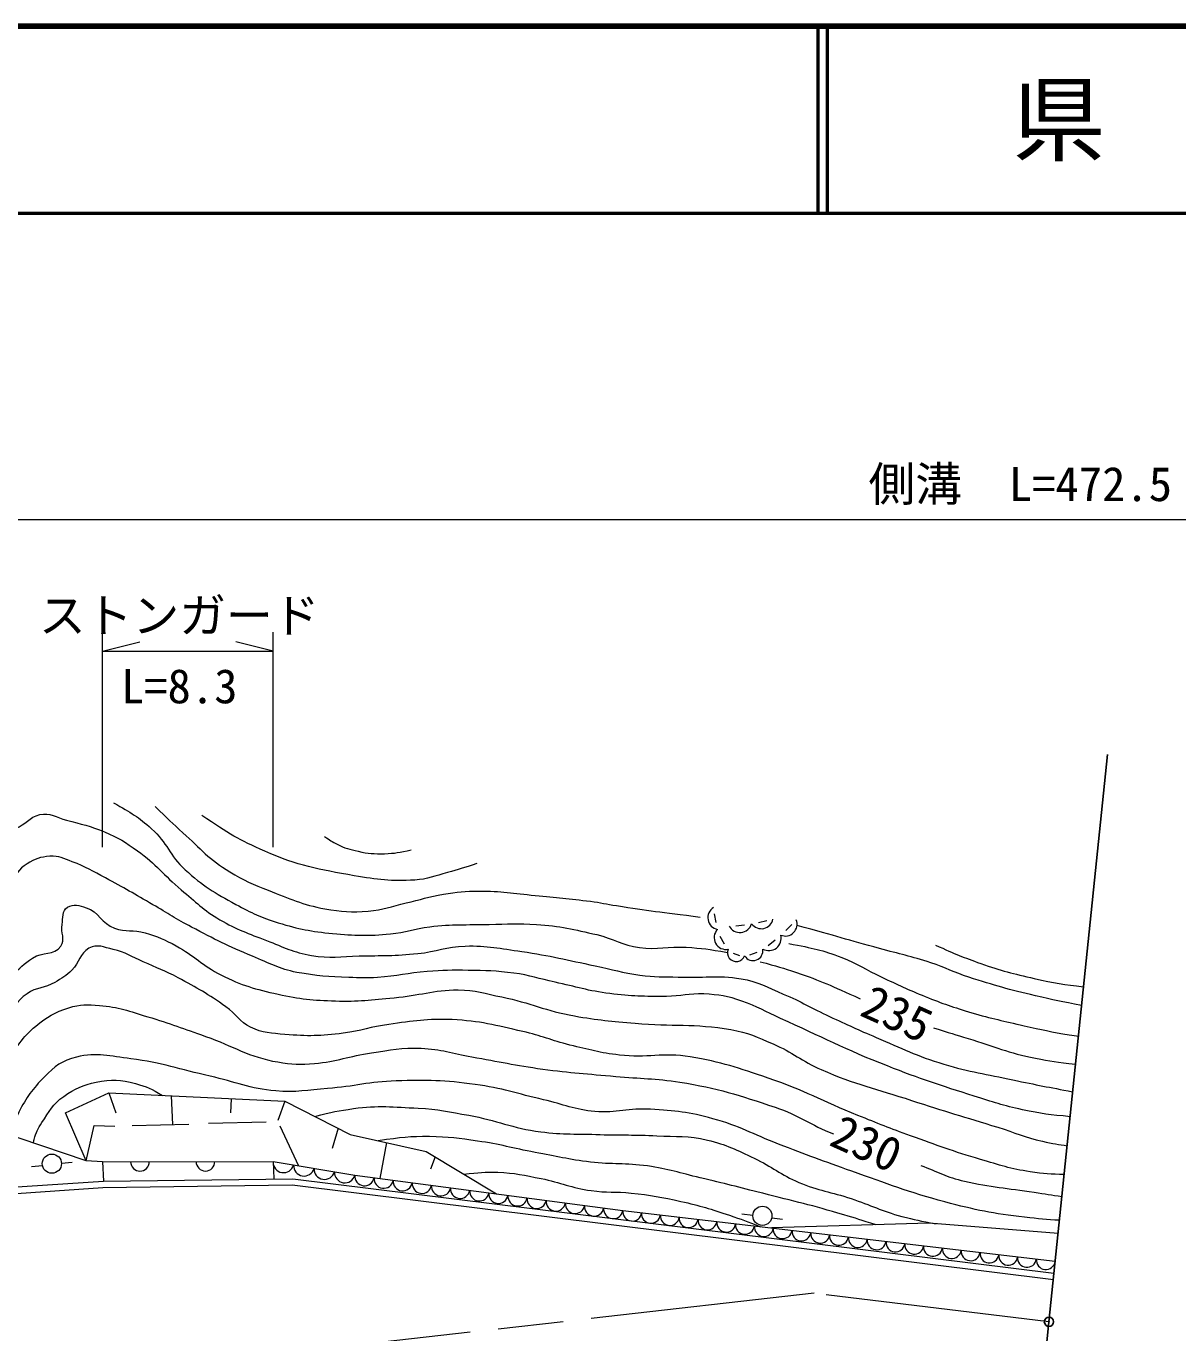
# Model space of a CAD drawing. Units: millimetres, scale not verified. Extents: x 40000 to 680000, y 20000 to 380000.
# Drawn here: x 255422 to 316991, y 310162 to 380000 of the extents above; entities that cross this region are included whole.
import ezdxf
from ezdxf.enums import TextEntityAlignment as Align

# ---------------------------------------------------------------- set-up
doc = ezdxf.new("R2010")
doc.units = ezdxf.units.MM
doc.header["$LTSCALE"] = 1000
doc.header["$PDMODE"] = 32
doc.header["$PDSIZE"] = 500
doc.linetypes.add('CHAIN', pattern=[18.5, 12, -1.5, 3.5, -1.5])
for name, color, linetype, lineweight in [('M-BGD', 7, 'Continuous', 13), ('M-BMK', 2, 'CHAIN', 13), ('M-BMK-SRVR', 3, 'Continuous', 25), ('M-STR-HTXT', 7, 'Continuous', 13), ('M-TTL', 2, 'Continuous', 140), ('M-TTL-LINE', 7, 'Continuous', 50)]:
    doc.layers.add(name, color=color, linetype=linetype, lineweight=lineweight)
doc.layers.add('M-OTRS', color=6, linetype='Continuous')
doc.layers.add('M-TTL-TXT', color=7, linetype='Continuous')
doc.styles.add('ＭＳ ゴシック', font='')
doc.styles.get('ＭＳ ゴシック').set_extended_font_data('MS Gothic')

msp = doc.modelspace()

# ---------------------------------------------------------------- linework, layer by layer
at = {"layer": 'M-BGD'}
for p, q in [((292205, 332564), (292285, 332098)), ((293353, 331913), (293828, 331965)), ((294568, 332099), (295015, 332199)), ((296029, 331671), (296355, 331993)), ((292508, 331370), (292729, 330951)), ((295095, 330873), (295471, 331167)), ((293213, 330460), (293549, 330330)), ((294117, 330363), (294496, 330507)), ((257521, 321922), (259835, 322994)), ((259835, 322994), (269256, 322538)), ((259835, 322994), (260219, 321915)), ((263181, 322832), (263238, 321295)), ((266388, 322677), (266350, 321915)), ((258636, 319356), (250402, 322126)), ((269256, 322538), (268869, 321504)), ((269256, 322538), (272747, 320765)), ((258636, 319356), (257521, 321922)), ((261098, 321245), (264112, 321315)), ((265178, 321371), (268262, 321441)), ((258636, 319356), (259051, 321245)), ((259051, 321245), (260159, 321217)), ((268977, 321231), (269977, 319092)), ((272102, 321094), (271790, 320019)), ((272747, 320765), (276806, 319861)), ((274681, 320334), (274335, 318414)), ((276806, 319861), (280564, 317591)), ((257314, 319226), (257879, 319290)), ((259508, 319306), (258636, 319356)), ((259508, 319306), (268628, 319316)), ((259508, 319306), (259550, 318265)), ((268628, 319316), (272997, 318590)), ((268628, 319316), (268663, 318386)), ((277295, 319565), (277038, 318912)), ((255704, 319045), (256297, 319111)), ((272997, 318590), (287318, 316698)), ((254387, 317923), (259550, 318265)), ((254387, 317574), (259530, 317930)), ((259530, 317930), (269638, 318082)), ((259550, 318265), (269685, 318400)), ((269638, 318082), (310334, 313019)), ((269685, 318400), (310368, 313347)), ((287318, 316698), (310434, 313987)), ((293678, 316524), (294269, 316447)), ((303695, 316022), (295261, 315767)), ((295284, 316314), (295848, 316240)), ((310587, 315474), (303695, 316022))]:
    msp.add_line(p, q, dxfattribs=at)
for centre in [(256801, 319207), (294781, 316418)]:
    msp.add_circle(centre, 513, dxfattribs=at)
for centre, radius, start, end in [((292511, 332353), 644, 122.03758, 258.35854), ((293576, 332222), 660, 209.06511, 342.87073), ((294721, 332395), 632, 215.55913, 349.3521), ((296003, 332004), 632, 247.42018, 21.21315), ((292830, 331283), 628, 135.58591, 281.63742), ((295122, 331252), 660, 240.92616, 14.73178), ((293388, 330475), 472, 155.94886, 340.071), ((294283, 330585), 526, 210.9761, 9.9023), ((261508, 319308), 500, 180.06284, 0.06284), ((265008, 319312), 500, 180.06284, 0.06284), ((269184, 319281), 556, 176.39561, 344.74684), ((270276, 319099), 556, 176.39561, 344.74684), ((271368, 318918), 556, 176.39561, 344.74684), ((272461, 318737), 556, 176.39561, 344.74684), ((273511, 318539), 516, 174.26757, 350.68028), ((274534, 318404), 516, 174.26757, 350.68028), ((275557, 318268), 516, 174.26757, 350.68028), ((276580, 318133), 516, 174.26757, 350.68028), ((277603, 317998), 516, 174.26757, 350.68028), ((278626, 317863), 516, 174.26757, 350.68028), ((279649, 317728), 516, 174.26757, 350.68028), ((280671, 317593), 516, 174.26757, 350.68028), ((281694, 317458), 516, 174.26757, 350.68028), ((282717, 317322), 516, 174.26757, 350.68028), ((283740, 317187), 516, 174.26757, 350.68028), ((284763, 317052), 516, 174.26757, 350.68028), ((285786, 316917), 516, 174.26757, 350.68028), ((286809, 316782), 516, 174.26757, 350.68028), ((287821, 316645), 506, 173.9891, 352.63275), ((288826, 316527), 506, 173.9891, 352.63275), ((289832, 316409), 506, 173.9891, 352.63275), ((290837, 316292), 506, 173.9891, 352.63275), ((291842, 316174), 506, 173.9891, 352.63275), ((292847, 316056), 506, 173.9891, 352.63275), ((293852, 315938), 506, 173.9891, 352.63275), ((294857, 315820), 506, 173.9891, 352.63275), ((295862, 315702), 506, 173.9891, 352.63275), ((296867, 315584), 506, 173.9891, 352.63275), ((297872, 315467), 506, 173.9891, 352.63275), ((298877, 315349), 506, 173.9891, 352.63275), ((299882, 315231), 506, 173.9891, 352.63275), ((300887, 315113), 506, 173.9891, 352.63275), ((301892, 314995), 506, 173.9891, 352.63275), ((302897, 314877), 506, 173.9891, 352.63275), ((303902, 314759), 506, 173.9891, 352.63275), ((304907, 314641), 506, 173.9891, 352.63275), ((305912, 314524), 506, 173.9891, 352.63275), ((306917, 314406), 506, 173.9891, 352.63275), ((307922, 314288), 506, 173.9891, 352.63275), ((308927, 314170), 506, 173.9891, 352.63275), ((309932, 314052), 506, 173.9891, 352.63275)]:
    msp.add_arc(centre, radius, start, end, dxfattribs=at)
for points, knots in [([(260092, 338490), (261058, 337954), (261410, 337741), (262132, 337102), (262957, 336370), (263102, 335655), (263919, 334914), (264870, 334053), (265503, 333673), (266632, 333064), (267484, 332605), (267977, 332356), (268903, 332075), (270009, 331741), (270656, 331617), (271805, 331508), (273007, 331393), (273695, 331369), (274897, 331487), (275727, 331568), (276171, 331764), (277000, 331865), (278232, 332015), (278934, 331962), (280175, 331991), (281161, 332015), (281716, 332060), (282699, 331991), (283979, 331902), (284687, 331731), (285937, 331445), (286842, 331237), (287288, 330865), (288209, 330751), (289179, 330630), (289736, 330834), (290711, 330772), (291577, 330716), (291890, 330670), (292916, 330498)], [0, 0, 0, 0, 1, 1, 1, 2, 2, 2, 3, 3, 3, 4, 4, 4, 5, 5, 5, 6, 6, 6, 7, 7, 7, 8, 8, 8, 9, 9, 9, 10, 10, 10, 11, 11, 11, 12, 12, 12, 13, 13, 13, 13]), ([(262312, 338294), (263012, 337606), (263211, 337423), (263805, 336885), (264748, 336032), (265219, 335459), (266308, 334803), (267072, 334342), (267536, 334136), (268369, 333815), (269530, 333367), (270172, 333045), (271397, 332826), (272288, 332667), (272807, 332639), (273710, 332700), (274516, 332754), (274942, 332965), (275729, 333142), (276511, 333317), (276937, 333472), (277727, 333604), (278467, 333728), (278890, 333767), (279641, 333772), (280811, 333781), (281462, 333649), (282627, 333541), (283787, 333434), (284437, 333375), (285592, 333226), (286137, 333155), (286438, 333082), (286980, 332994), (288724, 332714), (289294, 332658), (291460, 332384)], [0, 0, 0, 0, 1, 1, 1, 2, 2, 2, 3, 3, 3, 4, 4, 4, 5, 5, 5, 6, 6, 6, 7, 7, 7, 8, 8, 8, 9, 9, 9, 10, 10, 10, 11, 11, 11, 12, 12, 12, 12]), ([(246837, 322061), (247045, 322409), (247098, 322505), (247257, 322795), (247545, 323316), (247653, 323636), (247944, 324154), (248502, 325147), (248888, 325659), (249472, 326636), (249891, 327337), (250156, 327713), (250531, 328438), (251068, 329475), (251410, 330046), (251793, 331150), (252160, 332212), (252215, 332852), (252466, 333947), (252659, 334791), (252446, 335395), (252928, 336113), (253204, 336525), (253447, 336723), (253896, 336934), (254244, 337098), (254504, 336983), (254863, 337123), (255402, 337332), (255585, 337721), (256146, 337859), (256700, 337995), (257023, 337706), (257576, 337564), (258384, 337358), (258843, 337246), (259616, 336934), (260353, 336636), (260734, 336383), (261382, 335924), (262380, 335218), (262774, 334619), (263717, 333842), (264503, 333194), (264898, 332758), (265778, 332244), (266701, 331704), (267282, 331516), (268280, 331129), (269201, 330773), (269705, 330498), (270678, 330330), (271657, 330161), (272228, 330292), (273222, 330309), (274447, 330331), (275137, 330307), (276356, 330435), (277356, 330541), (277894, 330808), (278900, 330835), (280088, 330867), (280752, 330707), (281928, 330541), (283469, 330323), (284315, 330091), (285840, 329783), (286778, 329594), (287288, 329402), (288237, 329279), (289029, 329176), (289480, 329202), (290277, 329174), (291591, 329126), (292344, 329296), (293642, 329089), (294566, 328943), (295029, 328629), (295892, 328269), (296886, 327856), (297397, 327523), (298374, 327071), (299338, 326624), (299876, 326369), (300855, 325956), (302255, 325366), (303017, 324961), (304472, 324526), (305893, 324102), (306724, 323993), (308174, 323685), (309486, 323405), (310044, 323297), (311366, 323049)], [0, 0, 0, 0, 1, 1, 1, 2, 2, 2, 3, 3, 3, 4, 4, 4, 5, 5, 5, 6, 6, 6, 7, 7, 7, 8, 8, 8, 9, 9, 9, 10, 10, 10, 11, 11, 11, 12, 12, 12, 13, 13, 13, 14, 14, 14, 15, 15, 15, 16, 16, 16, 17, 17, 17, 18, 18, 18, 19, 19, 19, 20, 20, 20, 21, 21, 21, 22, 22, 22, 23, 23, 23, 24, 24, 24, 25, 25, 25, 26, 26, 26, 27, 27, 27, 28, 28, 28, 29, 29, 29, 30, 30, 30, 31, 31, 31, 31]), ([(279520, 335247), (278774, 334999), (278565, 334932), (277943, 334763), (277267, 334581), (276895, 334402), (276197, 334364), (274931, 334294), (274207, 334372), (272959, 334595), (271056, 334935), (269952, 335117), (268185, 335899), (266802, 336511), (266268, 336829), (264820, 337813)], [0, 0, 0, 0, 1, 1, 1, 2, 2, 2, 3, 3, 3, 4, 4, 4, 5, 5, 5, 5]), ([(271374, 336698), (271665, 336485), (271772, 336420), (272047, 336278), (272458, 336065), (272718, 336001), (273169, 335899), (273708, 335777), (274025, 335758), (274578, 335773), (275142, 335788), (275367, 335839), (276008, 335983)], [0, 0, 0, 0, 1, 1, 1, 2, 2, 2, 3, 3, 3, 4, 4, 4, 4]), ([(311229, 321717), (310146, 321818), (309697, 321867), (308678, 322087), (307656, 322308), (307099, 322501), (306102, 322816), (304274, 323394), (303250, 323725), (301465, 324425), (299188, 325317), (297978, 325972), (295745, 326969), (294939, 327329), (294519, 327608), (293684, 327895), (292918, 328158), (292454, 328234), (291644, 328273), (290863, 328312), (290428, 328154), (289646, 328147), (288462, 328137), (287793, 328147), (286618, 328294), (285461, 328439), (284836, 328660), (283695, 328904), (282832, 329089), (282363, 329275), (281487, 329388), (280540, 329510), (280002, 329524), (279047, 329535), (278193, 329545), (277712, 329542), (276860, 329472), (275821, 329387), (275250, 329232), (274211, 329157), (273612, 329113), (273274, 329132), (272675, 329157), (271587, 329200), (270969, 329224), (269899, 329430), (268930, 329617), (268437, 329917), (267523, 330292), (266218, 330828), (265515, 331198), (264263, 331848), (263437, 332278), (263012, 332586), (262202, 333047), (261212, 333611), (260667, 333946), (259658, 334477), (258979, 334835), (258610, 335070), (257891, 335339), (257440, 335508), (257174, 335666), (256693, 335634), (256192, 335600), (255898, 335499), (255473, 335234), (255018, 334950), (254863, 334644), (254590, 334183), (254176, 333484), (254068, 333024), (253833, 332248), (253616, 331535), (253675, 331077), (253370, 330397), (252935, 329428), (252411, 329046), (251814, 328168), (251220, 327296), (250857, 326826), (250321, 325918), (249911, 325225), (249636, 324849), (249374, 324088), (249141, 323412), (249094, 323116), (248989, 322298)], [0, 0, 0, 0, 1, 1, 1, 2, 2, 2, 3, 3, 3, 4, 4, 4, 5, 5, 5, 6, 6, 6, 7, 7, 7, 8, 8, 8, 9, 9, 9, 10, 10, 10, 11, 11, 11, 12, 12, 12, 13, 13, 13, 14, 14, 14, 15, 15, 15, 16, 16, 16, 17, 17, 17, 18, 18, 18, 19, 19, 19, 20, 20, 20, 21, 21, 21, 22, 22, 22, 23, 23, 23, 24, 24, 24, 25, 25, 25, 26, 26, 26, 27, 27, 27, 28, 28, 28, 29, 29, 29, 29]), ([(249751, 322213), (249811, 322466), (249845, 322548), (249921, 322756), (250131, 323331), (250333, 323624), (250697, 324116), (250947, 324455), (251288, 324437), (251566, 324752), (252302, 325585), (252442, 326252), (253074, 327167), (253664, 328020), (253983, 328515), (254694, 329270), (255073, 329673), (255308, 329885), (255766, 330195), (256297, 330555), (256908, 330305), (257280, 330826), (257543, 331194), (257256, 331539), (257343, 331983), (257416, 332355), (257315, 332709), (257638, 332908), (257967, 333110), (258259, 333006), (258626, 332887), (259320, 332662), (259453, 332039), (260140, 331793), (260751, 331575), (261159, 331723), (261781, 331541), (262456, 331343), (262822, 331179), (263442, 330847), (264426, 330320), (264842, 329792), (265839, 329291), (266963, 328727), (267661, 328530), (268889, 328260), (270068, 328001), (270752, 327942), (271959, 327903), (273184, 327863), (273872, 327959), (275093, 328071), (276436, 328194), (277172, 328484), (278520, 328492), (279444, 328497), (279949, 328296), (280855, 328113), (282392, 327802), (283195, 327364), (284741, 327099), (285997, 326884), (286710, 326816), (287979, 326707), (289975, 326534), (291123, 326711), (293096, 326370), (294012, 326212), (294495, 325973), (295349, 325607), (296400, 325156), (296884, 324689), (297931, 324230), (299753, 323432), (300860, 323204), (302751, 322587), (304545, 322001), (305562, 321710), (307365, 321149), (308300, 320858), (308804, 320620), (309760, 320406), (310305, 320284), (310639, 320222), (311069, 320166)], [0, 0, 0, 0, 1, 1, 1, 2, 2, 2, 3, 3, 3, 4, 4, 4, 5, 5, 5, 6, 6, 6, 7, 7, 7, 8, 8, 8, 9, 9, 9, 10, 10, 10, 11, 11, 11, 12, 12, 12, 13, 13, 13, 14, 14, 14, 15, 15, 15, 16, 16, 16, 17, 17, 17, 18, 18, 18, 19, 19, 19, 20, 20, 20, 21, 21, 21, 22, 22, 22, 23, 23, 23, 24, 24, 24, 25, 25, 25, 26, 26, 26, 27, 27, 27, 28, 28, 28, 28]), ([(311841, 327667), (310757, 327866), (310365, 327948), (309377, 328179), (307974, 328506), (307195, 328727), (305823, 329167), (305011, 329427), (304593, 329679), (303783, 329945), (302730, 330290), (302117, 330405), (301049, 330702), (299323, 331182), (298783, 331335), (296632, 331939)], [0, 0, 0, 0, 1, 1, 1, 2, 2, 2, 3, 3, 3, 4, 4, 4, 5, 5, 5, 5]), ([(310911, 318624), (310189, 318638), (309832, 318666), (309091, 318772), (308035, 318924), (307465, 319133), (306441, 319431), (304960, 319862), (304151, 320175), (302698, 320693), (301585, 321089), (300976, 321348), (299880, 321786), (297998, 322539), (297011, 323134), (295090, 323779), (293492, 324315), (292589, 324638), (290926, 324914), (289467, 325157), (288610, 324836), (287141, 325009), (286092, 325132), (285517, 325295), (284491, 325545), (283495, 325789), (282968, 326047), (281968, 326271), (280509, 326597), (279687, 326837), (278194, 326902), (276868, 326960), (276121, 326828), (274807, 326649), (273849, 326519), (273337, 326298), (272378, 326176), (271168, 326022), (270470, 326007), (269255, 326113), (268528, 326176), (268083, 326176), (267425, 326492), (266818, 326783), (266653, 327210), (266101, 327596), (265144, 328263), (264579, 328602), (263545, 329141), (262837, 329511), (262416, 329672), (261684, 329993), (261062, 330266), (260738, 330507), (260075, 330656), (259582, 330766), (259223, 330966), (258782, 330719), (258277, 330435), (258276, 329962), (257867, 329552), (257556, 329239), (257338, 329104), (256953, 328889), (256407, 328584), (255986, 328641), (255470, 328290), (254877, 327885), (254731, 327447), (254303, 326870), (253822, 326223), (253609, 325820), (253167, 325146), (252705, 324440), (252484, 324020), (251989, 323337), (251588, 322783), (251441, 322597), (250912, 321955)], [0, 0, 0, 0, 1, 1, 1, 2, 2, 2, 3, 3, 3, 4, 4, 4, 5, 5, 5, 6, 6, 6, 7, 7, 7, 8, 8, 8, 9, 9, 9, 10, 10, 10, 11, 11, 11, 12, 12, 12, 13, 13, 13, 14, 14, 14, 15, 15, 15, 16, 16, 16, 17, 17, 17, 18, 18, 18, 19, 19, 19, 20, 20, 20, 21, 21, 21, 22, 22, 22, 23, 23, 23, 24, 24, 24, 25, 25, 25, 26, 26, 26, 26]), ([(296191, 330975), (297515, 330709), (297963, 330640), (299030, 330218), (299881, 329883), (300304, 329575), (301133, 329188), (302046, 328762), (302553, 328510), (303489, 328136), (304442, 327756), (304986, 327564), (305970, 327274), (307050, 326956), (307670, 326830), (308767, 326580), (309706, 326366), (310234, 326247), (311186, 326097), (311386, 326065), (311528, 326042), (311672, 326021)], [0, 0, 0, 0, 1, 1, 1, 2, 2, 2, 3, 3, 3, 4, 4, 4, 5, 5, 5, 6, 6, 6, 7, 7, 7, 7]), ([(304035, 330891), (305155, 330385), (305491, 330240), (306454, 329903), (307549, 329520), (308183, 329360), (309314, 329104), (310392, 328860), (310920, 328782), (311943, 328658)], [0, 0, 0, 0, 1, 1, 1, 2, 2, 2, 3, 3, 3, 3]), ([(294658, 329998), (295585, 329754), (295850, 329668), (296602, 329419), (297964, 328968), (298416, 328733), (299999, 328021)], [0, 0, 0, 0, 1, 1, 1, 2, 2, 2, 2]), ([(252454, 321436), (252728, 321894), (252797, 322010), (253018, 322377), (253547, 323259), (253799, 323782), (254382, 324629), (254929, 325425), (255186, 325944), (255935, 326554), (256547, 327052), (256949, 327297), (257701, 327535), (258314, 327729), (258701, 327710), (259342, 327661), (260373, 327582), (260929, 327353), (261921, 327058), (263144, 326695), (263807, 326424), (265013, 326007), (266528, 325483), (267300, 324898), (268882, 324640), (269637, 324517), (270077, 324482), (270838, 324556), (272044, 324673), (272689, 324948), (273887, 325124), (274916, 325275), (275498, 325421), (276537, 325376), (277611, 325329), (278191, 325095), (279250, 324913), (280729, 324660), (281549, 324467), (283035, 324261), (284553, 324052), (285412, 324013), (286938, 323869), (288279, 323742), (289042, 323775), (290372, 323561), (292403, 323234), (293515, 322876), (295464, 322221), (296732, 321795), (297332, 321282), (298576, 320791)], [0, 0, 0, 0, 1, 1, 1, 2, 2, 2, 3, 3, 3, 4, 4, 4, 5, 5, 5, 6, 6, 6, 7, 7, 7, 8, 8, 8, 9, 9, 9, 10, 10, 10, 11, 11, 11, 12, 12, 12, 13, 13, 13, 14, 14, 14, 15, 15, 15, 16, 16, 16, 17, 17, 17, 17]), ([(303932, 326465), (304828, 326184), (305058, 326115), (305780, 325895), (307181, 325469), (307939, 325118), (309376, 324840), (310207, 324680), (310511, 324626), (311517, 324520)], [0, 0, 0, 0, 1, 1, 1, 2, 2, 2, 3, 3, 3, 3]), ([(310659, 316178), (309969, 316214), (309572, 316255), (308795, 316342), (307112, 316532), (306175, 316730), (304537, 317162), (302555, 317686), (301488, 318127), (299553, 318803), (298014, 319340), (297165, 319675), (295641, 320254), (294270, 320775), (293554, 321221), (292140, 321610), (290866, 321960), (290115, 322037), (288796, 322115), (287639, 322183), (286986, 321889), (285831, 321989), (284735, 322083), (284159, 322376), (283086, 322620), (281658, 322944), (280878, 323241), (279427, 323440), (277790, 323664), (276852, 323678), (275200, 323629), (273763, 323586), (272975, 323333), (271541, 323219), (270459, 323133), (269847, 323001), (268765, 323093), (267368, 323211), (266632, 323577), (265264, 323881), (263608, 324249), (262705, 324594), (261023, 324810), (259895, 324955), (259218, 325171), (258113, 324901), (257351, 324714), (256946, 324413), (256400, 323850), (255763, 323194), (255437, 322770), (255032, 321950), (254805, 321491), (254719, 321303), (254535, 320736)], [0, 0, 0, 0, 1, 1, 1, 2, 2, 2, 3, 3, 3, 4, 4, 4, 5, 5, 5, 6, 6, 6, 7, 7, 7, 8, 8, 8, 9, 9, 9, 10, 10, 10, 11, 11, 11, 12, 12, 12, 13, 13, 13, 14, 14, 14, 15, 15, 15, 16, 16, 16, 17, 17, 17, 18, 18, 18, 18]), ([(255805, 320309), (255822, 320398), (255832, 320426), (255853, 320500), (255957, 320871), (256046, 321080), (256264, 321397), (256668, 321985), (256845, 322397), (257433, 322799), (258045, 323219), (258445, 323415), (259171, 323566), (259976, 323733), (260482, 323700), (261274, 323482), (261865, 323319), (262119, 323201), (262711, 322855)], [0, 0, 0, 0, 1, 1, 1, 2, 2, 2, 3, 3, 3, 4, 4, 4, 5, 5, 5, 6, 6, 6, 6]), ([(270856, 321726), (271789, 321979), (272104, 322035), (272918, 322149), (274260, 322336), (275034, 322236), (276388, 322170), (277448, 322118), (278035, 321977), (279080, 321791), (280598, 321520), (281399, 321104), (282928, 320908), (284160, 320750), (284863, 320804), (286104, 320761), (287286, 320719), (287951, 320761), (289132, 320698), (290194, 320640), (290810, 320712), (291845, 320466), (292866, 320224), (293396, 319934), (294347, 319492), (295307, 319046), (295755, 318612), (296731, 318202), (297786, 317759), (298444, 317698), (299530, 317337), (300591, 316985), (301149, 316672), (302231, 316389), (302940, 316203), (303197, 316144), (304064, 315993)], [0, 0, 0, 0, 1, 1, 1, 2, 2, 2, 3, 3, 3, 4, 4, 4, 5, 5, 5, 6, 6, 6, 7, 7, 7, 8, 8, 8, 9, 9, 9, 10, 10, 10, 11, 11, 11, 12, 12, 12, 12]), ([(300854, 315936), (300027, 316206), (299804, 316270), (299128, 316473), (297452, 316976), (296492, 317189), (294796, 317622), (293495, 317955), (292766, 318140), (291459, 318450), (290362, 318709), (289758, 318923), (288641, 319081), (287456, 319247), (286773, 319148), (285585, 319291), (284420, 319431), (283780, 319596), (282627, 319810), (281425, 320032), (280766, 320240), (279556, 320412), (278560, 320554), (277997, 320639), (276991, 320651), (275916, 320663), (275509, 320602), (274249, 320431)], [0, 0, 0, 0, 1, 1, 1, 2, 2, 2, 3, 3, 3, 4, 4, 4, 5, 5, 5, 6, 6, 6, 7, 7, 7, 8, 8, 8, 9, 9, 9, 9]), ([(278821, 318644), (279649, 318743), (279926, 318762), (280636, 318744), (281549, 318722), (282053, 318580), (282949, 318408), (284006, 318204), (284561, 317909), (285627, 317763), (286459, 317648), (286938, 317728), (287772, 317636), (288816, 317522), (289397, 317417), (290422, 317188), (291456, 316957), (292026, 316784), (293030, 316445), (293689, 316222), (293913, 316143), (294704, 315832)], [0, 0, 0, 0, 1, 1, 1, 2, 2, 2, 3, 3, 3, 4, 4, 4, 5, 5, 5, 6, 6, 6, 7, 7, 7, 7]), ([(303245, 319109), (304157, 318780), (304634, 318479), (305579, 318268), (307016, 317947), (307847, 317905), (309302, 317679), (309927, 317582), (310215, 317537), (310790, 317448)], [0, 0, 0, 0, 1, 1, 1, 2, 2, 2, 3, 3, 3, 3])]:
    msp.add_open_spline(points, degree=3, knots=knots, dxfattribs=at)
at = {"layer": 'M-BMK'}
for p, q in [((297542, 312280), (242437, 306023)), ((310101, 310754), (297542, 312280))]:
    msp.add_line(p, q, dxfattribs=at)
at = {"layer": 'M-BMK-SRVR'}
for p, q in [((313221, 341078), (310101, 310754)), ((310101, 310754), (301995, 231958))]:
    msp.add_line(p, q, dxfattribs=at)
msp.add_point((310101, 310754), dxfattribs=at)
at = {"layer": 'M-OTRS'}
msp.add_point((310101, 310754), dxfattribs=at)
at = {"layer": 'M-STR-HTXT'}
for p, q in [((110179, 353624), (553674, 353624)), ((259508, 336116), (259508, 347614)), ((259508, 346600), (261508, 347100)), ((268628, 346600), (266628, 347100)), ((268628, 336116), (268628, 347614)), ((259508, 346600), (268628, 346600))]:
    msp.add_line(p, q, dxfattribs=at)
at = {"layer": 'M-TTL'}
msp.add_line((680000, 380000), (40000, 380000), dxfattribs=at)
at = {"layer": 'M-TTL-LINE'}
for p, q in [((297750, 380000), (297750, 370000)), ((298250, 380000), (298250, 370000)), ((40000, 370000), (680000, 370000))]:
    msp.add_line(p, q, dxfattribs=at)

# ---------------------------------------------------------------- texts
at = {"layer": 'M-BGD', "style": 'ＭＳ ゴシック'}
for s, p in [('235', (299680, 326656)), ('230', (298047, 319721))]:
    msp.add_text(s, height=1833, rotation=335.732, dxfattribs=at).set_placement(p, align=Align.BOTTOM_LEFT)
at = {"layer": 'M-STR-HTXT', "style": 'ＭＳ ゴシック'}
for s, p in [('側溝\u3000L=472.5', (308565, 354064)), ('ストンガード', (263605, 347040)), ('L=8.3', (263605, 343259))]:
    msp.add_text(s, height=1833, dxfattribs=at).set_placement(p, align=Align.BOTTOM_CENTER)
at = {"layer": 'M-TTL-TXT', "style": 'ＭＳ ゴシック'}
msp.add_text('県\u3000名', height=3666, dxfattribs=at).set_placement((315625, 375000), align=Align.MIDDLE_CENTER)

doc.saveas('drawing.dxf')
